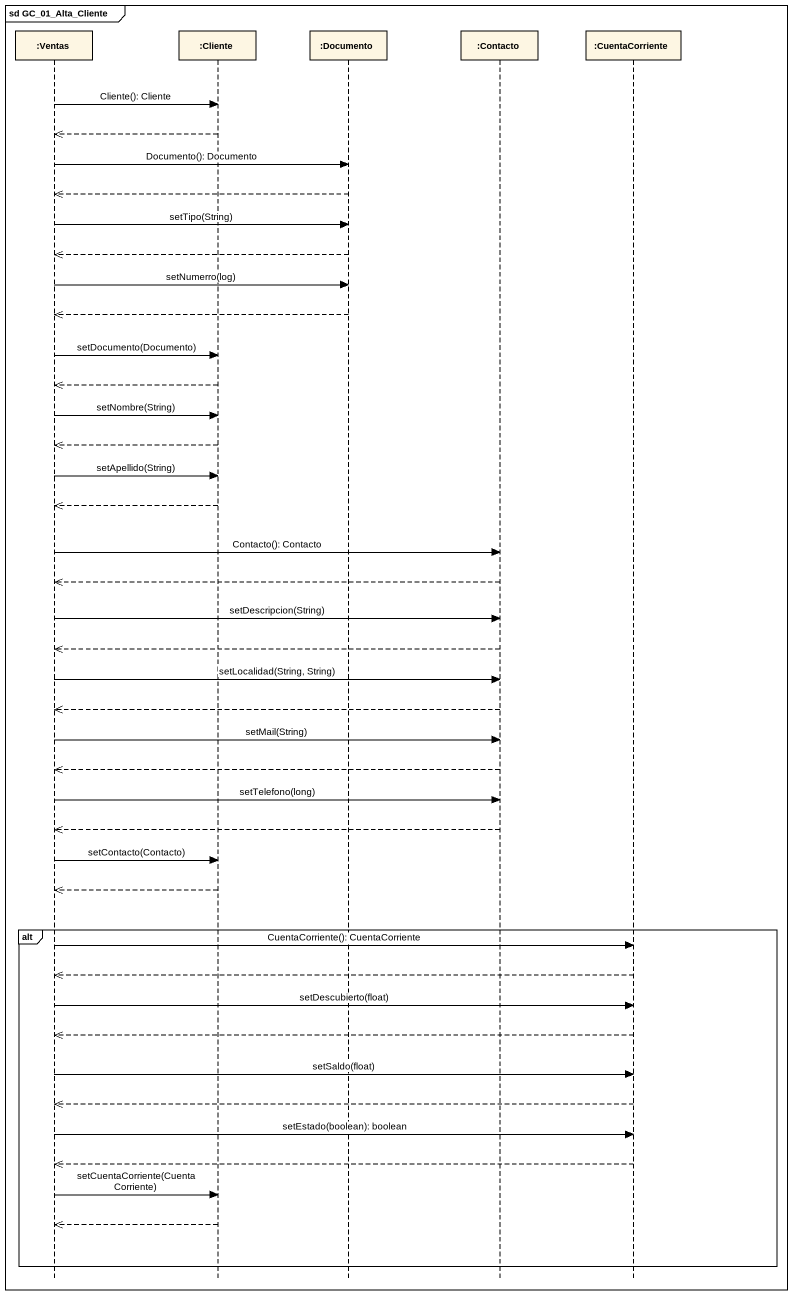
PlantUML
@startuml
mainframe sd GC_01_Alta_Cliente
hide footbox
participant ":Ventas" as Ventas
participant ":Cliente" as Cliente
participant ":Documento" as Documento
participant ":Contacto" as Contacto
participant ":CuentaCorriente" as CuentaCorriente

Ventas -> Cliente : Cliente(): Cliente
Cliente -->> Ventas
Ventas -> Documento : Documento(): Documento
Documento -->> Ventas
Ventas -> Documento : setTipo(String)
Documento -->> Ventas
Ventas -> Documento : setNumerro(log)
Documento -->> Ventas
Ventas -> Cliente : setDocumento(Documento)
Cliente -->> Ventas
Ventas -> Cliente : setNombre(String)
Cliente -->> Ventas
Ventas -> Cliente : setApellido(String)
Cliente -->> Ventas
Ventas -> Contacto : Contacto(): Contacto
Contacto -->> Ventas
Ventas -> Contacto : setDescripcion(String)
Contacto -->> Ventas
Ventas -> Contacto : setLocalidad(String, String)
Contacto -->> Ventas
Ventas -> Contacto : setMail(String)
Contacto -->> Ventas
Ventas -> Contacto : setTelefono(long)
Contacto -->> Ventas
Ventas -> Cliente : setContacto(Contacto)
Cliente -->> Ventas
alt
  Ventas -> CuentaCorriente : CuentaCorriente(): CuentaCorriente
  CuentaCorriente -->> Ventas
  Ventas -> CuentaCorriente : setDescubierto(float)
  CuentaCorriente -->> Ventas
  Ventas -> CuentaCorriente : setSaldo(float)
  CuentaCorriente -->> Ventas
  Ventas -> CuentaCorriente : setEstado(boolean): boolean
  CuentaCorriente -->> Ventas
  Ventas -> Cliente : setCuentaCorriente(CuentaCorriente)
  Cliente -->> Ventas
end
@enduml
